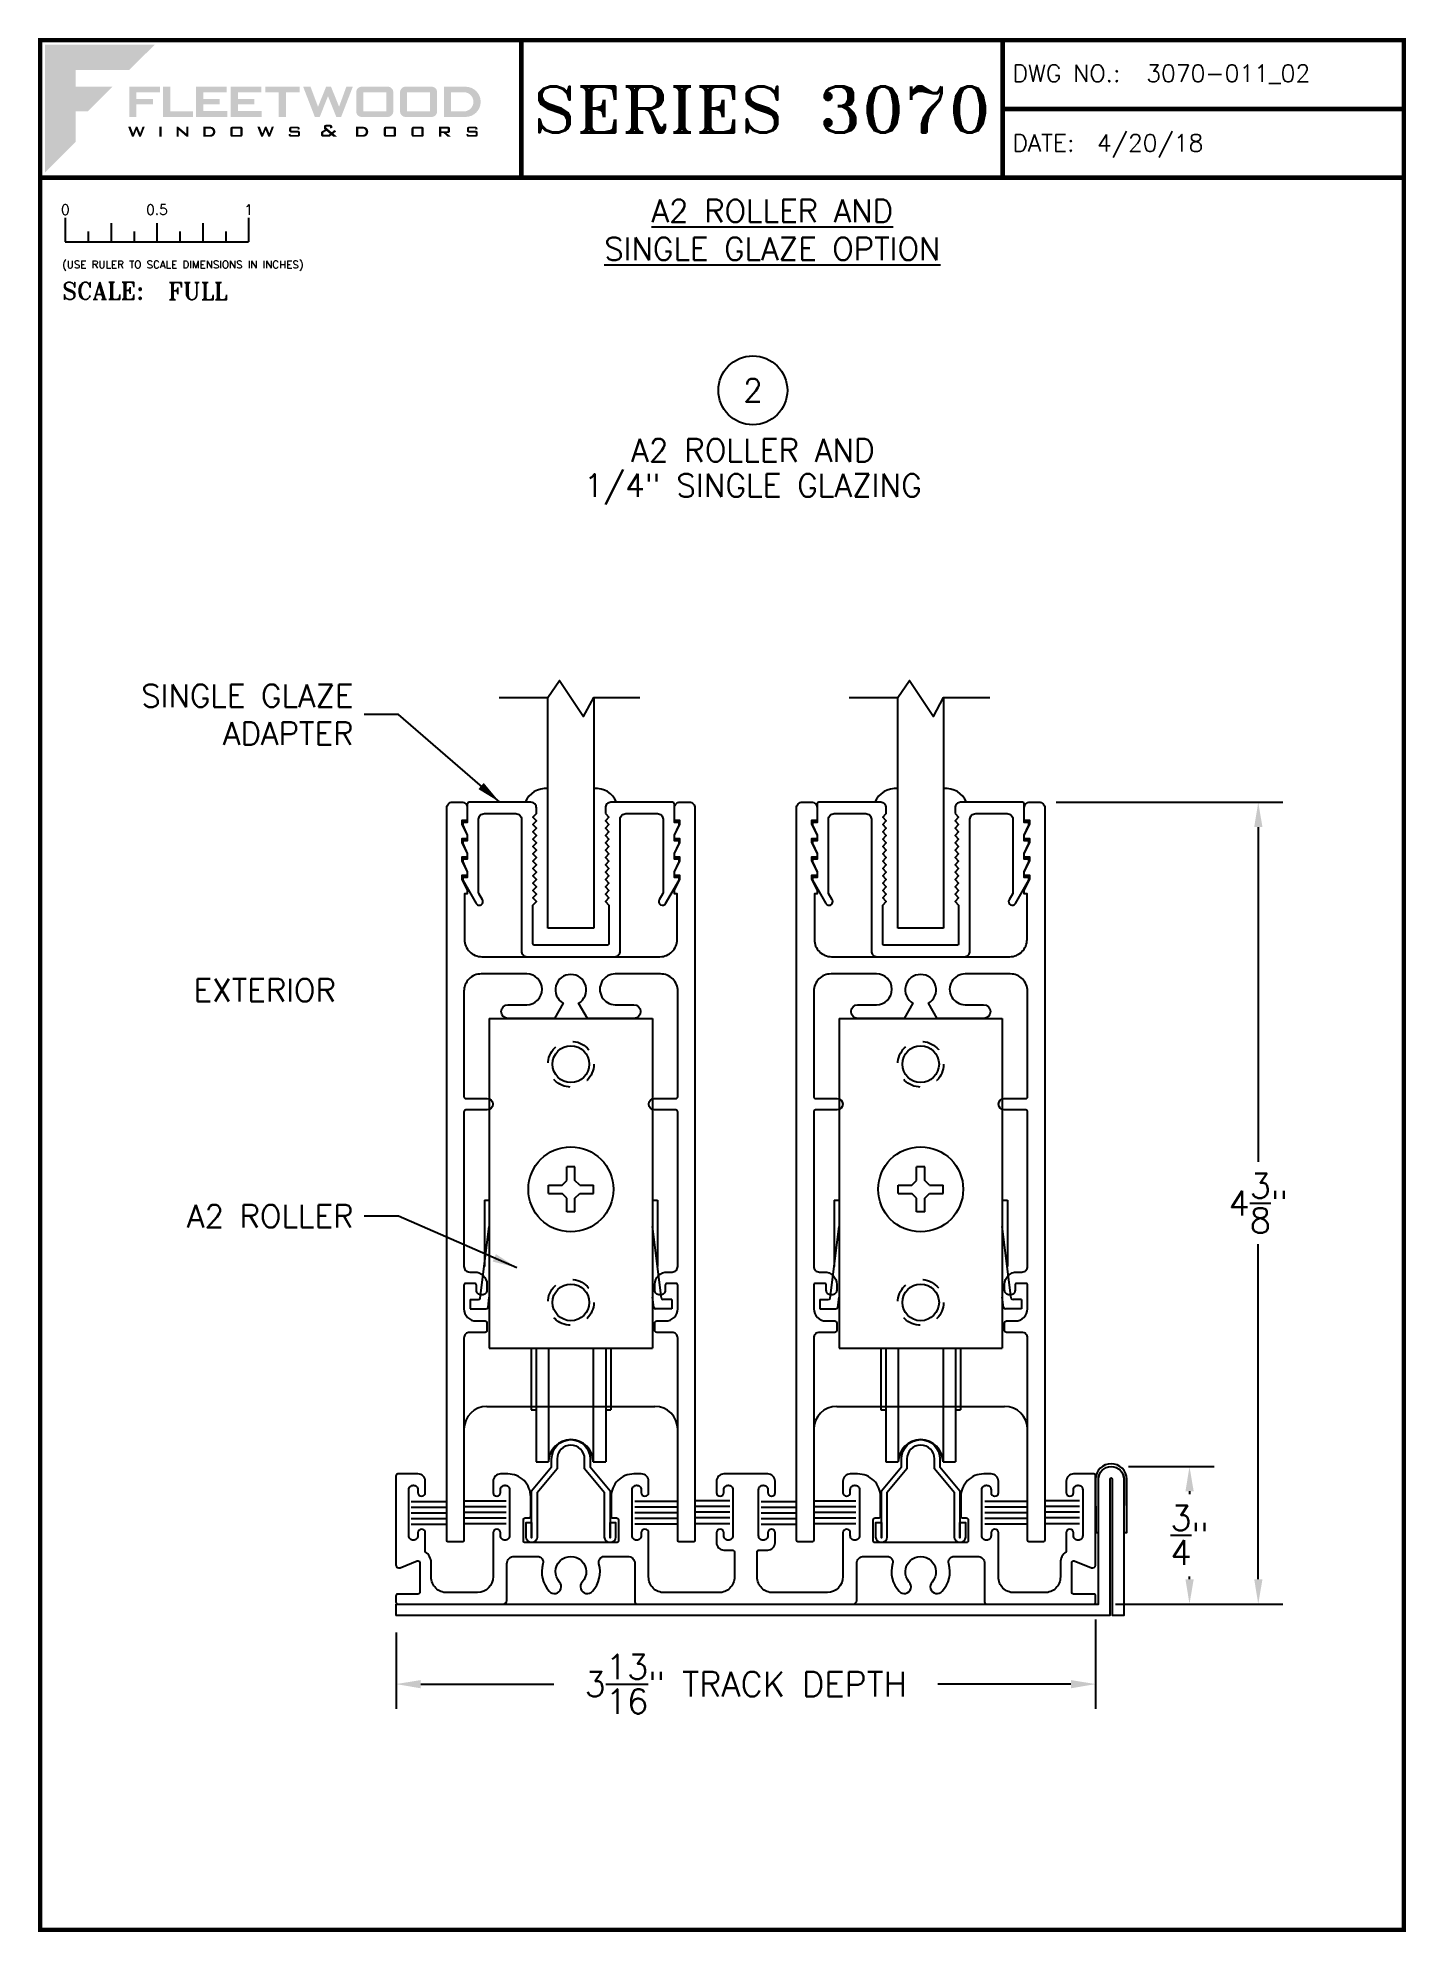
# Paper-space layout 'DETAIL 2' of a CAD drawing. Extents: x 0.3 to 7.8, y 0.1 to 10.4.
# The model-space entities are those that its viewports show. They can reach past a viewport. Long polylines and large blocks are cut down to what shows.
import ezdxf
from ezdxf.enums import TextEntityAlignment as Align

# ---------------------------------------------------------------- set-up
doc = ezdxf.new("R2010")
doc.units = 0
doc.header["$LTSCALE"] = 0.25
doc.header["$MEASUREMENT"] = 0
doc.linetypes.add('HIDDEN', pattern=[0.375, 0.25, -0.125])
doc.layers.get('0').update_dxf_attribs({"linetype": 'CONTINUOUS'})
doc.layers.get('DEFPOINTS').update_dxf_attribs({"color": 1, "linetype": 'CONTINUOUS'})
for name, color, linetype in [('00', 7, 'CONTINUOUS'), ('DIM', 7, 'CONTINUOUS'), ('FRAME', 1, 'CONTINUOUS'), ('GLASS', 7, 'CONTINUOUS'), ('HEM COVER', 4, 'CONTINUOUS'), ('SEAL', 7, 'CONTINUOUS'), ('SILL-PAN', 7, 'CONTINUOUS'), ('TEXT', 7, 'CONTINUOUS'), ('VENT', 5, 'CONTINUOUS')]:
    doc.layers.add(name, color=color, linetype=linetype)
doc.layers.add('VP', color=40, linetype='CONTINUOUS', plot=False)
doc.layers.get('VP').off()
doc.styles.add('ROMANS', font='romans')
doc.styles.add('ROMANT', font='romant')
doc.styles.add('SIMPLEX-094', font='simplex.shx', dxfattribs={"height": 0.094})
doc.styles.get("Standard").update_dxf_attribs({"font": 'simplex.shx'})
doc.dimstyles.new('FULL SCALE', dxfattribs={"dimscale": 0.75, "dimtxt": 0.18, "dimasz": 0.18, "dimexe": 0.18, "dimexo": 0.125, "dimgap": 0.09, "dimtad": 0, "dimtih": 1, "dimtoh": 1, "dimdec": 4, "dimzin": 0, "dimdsep": 46, "dimlunit": 4, "dimtxsty": 'Standard', "dimcen": 0.09, "dimadec": 0, "dimazin": 0, "dimtfac": 1, "dimtdec": 4, "dimtofl": 0, "dimtmove": 0, "dimatfit": 3, "dimfxl": 0, "dimtolj": 1, "dimtzin": 0, "dimarcsym": 0})

# ---------------------------------------------------------------- blocks, each defined once
blk = doc.blocks.new('sectball')
blk.add_circle((0, 0), 0.125)
blk.add_attdef('NO', text='', height=0.062).set_placement((0, 0), align=Align.MIDDLE_CENTER)
for tag, p in [('LINE1', (0, -0.2588)), ('LINE2', (0, -0.3864)), ('LINE3', (0, -0.5214))]:
    blk.add_attdef(tag, text='', height=0.078).set_placement(p, align=Align.CENTER)
blk = doc.blocks.new('*D28')
at = {"layer": 'DEFPOINTS', "color": 0}
for p in [(5.762, 6.278), (6.957, 6.278), (6.085, 1.903)]:
    blk.add_point(p, dxfattribs=at)
at = {"layer": 'TEXT', "color": 0, "lineweight": -2}
for p, q in [((5.855, 6.278), (7.092, 6.278)), ((6.957, 6.143), (6.957, 4.316)), ((6.957, 2.038), (6.957, 3.866)), ((6.179, 1.903), (7.092, 1.903))]:
    blk.add_line(p, q, dxfattribs=at)
at = {"layer": 'TEXT', "color": 0}
for points in [[(6.935, 6.143), (6.98, 6.143), (6.957, 6.278)], [(6.935, 2.038), (6.98, 2.038), (6.957, 1.903)]]:
    blk.add_solid(points, dxfattribs=at)
at = {"layer": 'TEXT', "color": 0, "insert": (6.957, 4.091), "char_height": 0.135, "attachment_point": 5}
blk.add_mtext('\\A1;4{\\H1x;\\S3/8;}"', dxfattribs=at)
blk = doc.blocks.new('*D86')
at = {"color": 0, "lineweight": -2}
for p, q in [((6.07, 1.819), (6.07, 1.331)), ((2.254, 1.747), (2.254, 1.331)), ((2.389, 1.466), (3.114, 1.466)), ((5.935, 1.466), (5.21, 1.466))]:
    blk.add_line(p, q, dxfattribs=at)
at = {"color": 0}
for points in [[(2.389, 1.488), (2.389, 1.443), (2.254, 1.466)], [(5.935, 1.488), (5.935, 1.443), (6.07, 1.466)]]:
    blk.add_solid(points, dxfattribs=at)
at = {"layer": 'DEFPOINTS', "color": 0}
for p in [(6.07, 1.913), (2.254, 1.841), (6.07, 1.466)]:
    blk.add_point(p, dxfattribs=at)
at = {"color": 0, "insert": (4.162, 1.466), "char_height": 0.135, "attachment_point": 5}
blk.add_mtext('\\A1;3{\\H1x;\\S13/16;}" TRACK DEPTH', dxfattribs=at)
blk = doc.blocks.new('*D87')
at = {"color": 0, "lineweight": -2}
for p, q in [((6.249, 2.653), (6.717, 2.653)), ((6.582, 2.518), (6.582, 2.503)), ((6.582, 2.038), (6.582, 2.053)), ((6.179, 1.903), (6.717, 1.903))]:
    blk.add_line(p, q, dxfattribs=at)
at = {"color": 0}
for points in [[(6.56, 2.518), (6.605, 2.518), (6.582, 2.653)], [(6.56, 2.038), (6.605, 2.038), (6.582, 1.903)]]:
    blk.add_solid(points, dxfattribs=at)
at = {"layer": 'DEFPOINTS', "color": 0}
for p in [(6.155, 2.653), (6.582, 2.653), (6.085, 1.903)]:
    blk.add_point(p, dxfattribs=at)
at = {"color": 0, "insert": (6.582, 2.278), "char_height": 0.135, "attachment_point": 5}
blk.add_mtext('\\A1;{\\H1x;\\S3/4;}"', dxfattribs=at)
blk = doc.blocks.new('Fleetwood_Logo_6-10-15')
h = blk.add_hatch(color=154)
h.dxf.hatch_style = 1
h.paths.add_polyline_path([(0.2526, -0.0017), (0.0019, -0.0017), (0.0019, -0.2942), (0.0725, -0.2236), (0.0725, -0.1535), (0.1007, -0.1535), (0.1567, -0.0976), (0.0725, -0.0976), (0.0725, -0.0596), (0.1946, -0.0596)])
h = blk.add_hatch(color=251)
h.dxf.hatch_style = 1
h.paths.add_polyline_path([(0.2487, -0.1256), (0.2112, -0.1256), (0.2112, -0.1102), (0.2647, -0.1102), (0.2647, -0.0976), (0.1946, -0.0976), (0.1946, -0.1667), (0.2112, -0.1667), (0.2112, -0.1377), (0.2487, -0.1377)])
h = blk.add_hatch(color=251)
h.dxf.hatch_style = 1
h.paths.add_polyline_path([(0.2886, -0.0976), (0.272, -0.0976), (0.272, -0.1667), (0.3401, -0.1667), (0.3401, -0.1535), (0.2886, -0.1535)])
h = blk.add_hatch(color=251)
h.dxf.hatch_style = 1
h.paths.add_polyline_path([(0.4175, -0.0976), (0.3474, -0.0976), (0.3474, -0.1667), (0.4185, -0.1667), (0.4185, -0.1534), (0.364, -0.1534), (0.364, -0.1377), (0.4015, -0.1377), (0.4015, -0.1256), (0.364, -0.1256), (0.364, -0.1102), (0.4175, -0.1102)])
h = blk.add_hatch(color=251)
h.dxf.hatch_style = 1
h.paths.add_polyline_path([(0.4965, -0.0976), (0.4264, -0.0976), (0.4264, -0.1667), (0.4975, -0.1667), (0.4975, -0.1534), (0.443, -0.1534), (0.443, -0.1377), (0.4804, -0.1377), (0.4804, -0.1256), (0.443, -0.1256), (0.443, -0.1102), (0.4965, -0.1102)])
h = blk.add_hatch(color=251)
h.dxf.hatch_style = 1
h.paths.add_polyline_path([(0.5842, -0.0976), (0.5054, -0.0976), (0.5054, -0.1102), (0.5365, -0.1102), (0.5365, -0.1667), (0.5531, -0.1667), (0.5531, -0.1102), (0.5842, -0.1102)])
h = blk.add_hatch(color=251)
h.dxf.hatch_style = 1
h.paths.add_polyline_path([(0.6089, -0.0976), (0.5921, -0.0976), (0.6188, -0.1667), (0.63, -0.1667), (0.6489, -0.1192), (0.6679, -0.1667), (0.6789, -0.1667), (0.7056, -0.0976), (0.6908, -0.0976), (0.6742, -0.1433), (0.6558, -0.0976), (0.6446, -0.0976), (0.6261, -0.1433)])
h = blk.add_hatch(color=251)
h.dxf.hatch_style = 1
h.paths.add_polyline_path([(0.7853, -0.0976), (0.726, -0.0976, 0.414214), (0.7133, -0.1102), (0.7133, -0.154, 0.414214), (0.726, -0.1667), (0.7853, -0.1667, 0.414214), (0.798, -0.154), (0.798, -0.1102, 0.414214)])
h.paths.add_polyline_path([(0.7819, -0.1102), (0.7819, -0.154), (0.7294, -0.154), (0.7294, -0.1102)], flags=16)
h = blk.add_hatch(color=251)
h.dxf.hatch_style = 1
h.paths.add_polyline_path([(0.8856, -0.0976), (0.8262, -0.0976, 0.414214), (0.8136, -0.1102), (0.8136, -0.154, 0.414214), (0.8262, -0.1667), (0.8856, -0.1667, 0.414214), (0.8982, -0.154), (0.8982, -0.1102, 0.414214)])
h.paths.add_polyline_path([(0.8822, -0.1102), (0.8822, -0.154), (0.8296, -0.154), (0.8296, -0.1102)], flags=16)
h = blk.add_hatch(color=251)
h.dxf.hatch_style = 1
h.paths.add_polyline_path([(0.9632, -0.0976), (0.914, -0.0976), (0.914, -0.1667), (0.9632, -0.1667, 1)])
h.paths.add_polyline_path([(0.9301, -0.1102), (0.9593, -0.1102, -1), (0.9593, -0.154), (0.9301, -0.154)], flags=16)
h = blk.add_hatch(color=7)
h.dxf.hatch_style = 1
h.paths.add_polyline_path([(0.2301, -0.1891), (0.2251, -0.1891), (0.2196, -0.2043), (0.2134, -0.1891), (0.2097, -0.1891), (0.2035, -0.2043), (0.1978, -0.1891), (0.1922, -0.1891), (0.2011, -0.2121), (0.2048, -0.2121), (0.2112, -0.1963), (0.2175, -0.2121), (0.2212, -0.2121)])
h = blk.add_hatch(color=7)
h.dxf.hatch_style = 1
h.paths.add_polyline_path([(0.2691, -0.1891), (0.2637, -0.1891), (0.2637, -0.2118), (0.2637, -0.2121), (0.2691, -0.2121)])
h = blk.add_hatch(color=7)
h.dxf.hatch_style = 1
h.paths.add_polyline_path([(0.3077, -0.1964), (0.3259, -0.2121), (0.3298, -0.2121), (0.3298, -0.1891), (0.325, -0.1891), (0.325, -0.2047), (0.3067, -0.1891), (0.3029, -0.1891), (0.3029, -0.2121), (0.3077, -0.2121)])
h = blk.add_hatch(color=7)
h.dxf.hatch_style = 1
h.paths.add_polyline_path([(0.3801, -0.1891), (0.3637, -0.1891), (0.3637, -0.2121), (0.3801, -0.2121, 1)])
h.paths.add_polyline_path([(0.3691, -0.2079), (0.3691, -0.1933), (0.3788, -0.1933, -1), (0.3788, -0.2079)], flags=16)
h = blk.add_hatch(color=7)
h.dxf.hatch_style = 1
h.paths.add_polyline_path([(0.4537, -0.2079), (0.4537, -0.1933, 0.414214), (0.4495, -0.1891), (0.4297, -0.1891, 0.414214), (0.4255, -0.1933), (0.4255, -0.2079, 0.414214), (0.4297, -0.2121), (0.4495, -0.2121, 0.414214)])
h.paths.add_polyline_path([(0.4308, -0.2079), (0.4308, -0.1933), (0.4484, -0.1933), (0.4484, -0.2079)], flags=16)
h = blk.add_hatch(color=7)
h.dxf.hatch_style = 1
h.paths.add_polyline_path([(0.5253, -0.1891), (0.5203, -0.1891), (0.5148, -0.2043), (0.5087, -0.1891), (0.5049, -0.1891), (0.4988, -0.2043), (0.493, -0.1891), (0.4874, -0.1891), (0.4963, -0.2121), (0.5001, -0.2121), (0.5064, -0.1963), (0.5127, -0.2121), (0.5164, -0.2121)])
h = blk.add_hatch(color=7)
h.dxf.hatch_style = 1
h.paths.add_polyline_path([(0.5801, -0.1891), (0.5643, -0.1891, 0.414214), (0.56, -0.1933), (0.56, -0.1981, 0.414214), (0.5643, -0.2024), (0.58, -0.2024), (0.58, -0.2078), (0.5637, -0.2078), (0.5637, -0.2052), (0.5591, -0.2062), (0.5591, -0.2078, 0.414214), (0.5634, -0.2121), (0.5805, -0.2121, 0.414214), (0.5848, -0.2078), (0.5848, -0.2024, 0.414214), (0.5805, -0.1982), (0.5648, -0.1982), (0.5648, -0.193), (0.5798, -0.193), (0.5798, -0.1958), (0.5843, -0.1948), (0.5843, -0.1933, 0.414214)])
h = blk.add_hatch(color=7)
h.dxf.hatch_style = 1
h.paths.add_polyline_path([(0.645, -0.1913, -0.222262), (0.6447, -0.1906), (0.6447, -0.1892), (0.6535, -0.1892), (0.6535, -0.193), (0.6587, -0.1918), (0.6587, -0.189, 0.414214), (0.6544, -0.1847), (0.6437, -0.1847, 0.414214), (0.6394, -0.189), (0.6394, -0.1922, 0.222262), (0.6407, -0.1948), (0.6415, -0.1955), (0.6345, -0.1998, 0.260684), (0.6329, -0.2027), (0.6329, -0.2078, 0.414214), (0.6372, -0.2121), (0.6514, -0.2121, 0.17577), (0.6536, -0.2113), (0.657, -0.2085), (0.6614, -0.2121), (0.6699, -0.2121), (0.6613, -0.2049), (0.6676, -0.1997), (0.6637, -0.1964), (0.6574, -0.2017)])
h.paths.add_polyline_path([(0.6532, -0.2052), (0.6509, -0.2072, -0.17577), (0.6502, -0.2074), (0.6382, -0.2074), (0.6382, -0.2033, -0.260684), (0.6387, -0.2025), (0.6451, -0.1985)], flags=16)
h = blk.add_hatch(color=7)
h.dxf.hatch_style = 1
h.paths.add_polyline_path([(0.7294, -0.1891), (0.713, -0.1891), (0.713, -0.2121), (0.7294, -0.2121, 1)])
h.paths.add_polyline_path([(0.7184, -0.2079), (0.7184, -0.1933), (0.7281, -0.1933, -1), (0.7281, -0.2079)], flags=16)
h = blk.add_hatch(color=7)
h.dxf.hatch_style = 1
h.paths.add_polyline_path([(0.8045, -0.2079), (0.8045, -0.1933, 0.414214), (0.8003, -0.1891), (0.7805, -0.1891, 0.414214), (0.7763, -0.1933), (0.7763, -0.2079, 0.414214), (0.7805, -0.2121), (0.8003, -0.2121, 0.414214)])
h.paths.add_polyline_path([(0.7816, -0.2079), (0.7816, -0.1933), (0.7992, -0.1933), (0.7992, -0.2079)], flags=16)
h = blk.add_hatch(color=7)
h.dxf.hatch_style = 1
h.paths.add_polyline_path([(0.8678, -0.2079), (0.8678, -0.1933, 0.414214), (0.8636, -0.1891), (0.8438, -0.1891, 0.414214), (0.8396, -0.1933), (0.8396, -0.2079, 0.414214), (0.8438, -0.2121), (0.8636, -0.2121, 0.414214)])
h.paths.add_polyline_path([(0.8449, -0.2079), (0.8449, -0.1933), (0.8624, -0.1933), (0.8624, -0.2079)], flags=16)
h = blk.add_hatch(color=7)
h.dxf.hatch_style = 1
h.paths.add_polyline_path([(0.9277, -0.1993), (0.9277, -0.1933, 0.414214), (0.9235, -0.1891), (0.9028, -0.1891), (0.9028, -0.2121), (0.9082, -0.2121), (0.9082, -0.2035), (0.9131, -0.2035), (0.9224, -0.2121), (0.9303, -0.2121), (0.9197, -0.2035), (0.9235, -0.2035, 0.414214)])
h.paths.add_polyline_path([(0.9082, -0.1993), (0.9082, -0.1933), (0.9214, -0.1933, -0.414214), (0.9224, -0.1943), (0.9224, -0.1983, -0.414214), (0.9214, -0.1993)], flags=16)
h = blk.add_hatch(color=7)
h.dxf.hatch_style = 1
h.paths.add_polyline_path([(0.9867, -0.1982), (0.971, -0.1982), (0.971, -0.193), (0.9859, -0.193), (0.9859, -0.1958), (0.9905, -0.1948), (0.9905, -0.1933, 0.414214), (0.9863, -0.1891), (0.9705, -0.1891, 0.414214), (0.9662, -0.1933), (0.9662, -0.1981, 0.414214), (0.9705, -0.2024), (0.9862, -0.2024), (0.9862, -0.2078), (0.9699, -0.2078), (0.9699, -0.2052), (0.9653, -0.2062), (0.9653, -0.2078, 0.414214), (0.9696, -0.2121), (0.9867, -0.2121, 0.414214), (0.991, -0.2078), (0.991, -0.2024, 0.414214)])
blk = doc.blocks.new('A-SIZE_P')
at = {"const_width": 0.025}
blk.add_lwpolyline([(0.313, 0.125), (7.751, 0.125), (7.751, 10.437), (0.313, 10.437)], close=True, dxfattribs=at)
for points in [[(2.938, 10.437), (2.938, 9.687)], [(5.563, 10.437), (5.563, 9.687)], [(5.563, 10.062), (7.751, 10.062)], [(0.313, 9.687), (7.751, 9.687)]]:
    blk.add_lwpolyline(points, dxfattribs=at)
at = {"xscale": 2.387023416083395, "yscale": 2.387023416083395, "zscale": 2.387023416083395}
blk.add_blockref('Fleetwood_Logo_6-10-15', (0.334, 10.416), dxfattribs=at)
for s, style, p in [('DWG NO.:', 'SIMPLEX-094', (5.617, 10.209)), ('DATE:', 'SIMPLEX-094', (5.616, 9.829)), ('SCALE:', 'ROMANT', (0.433, 9.022))]:
    blk.add_text(s, height=0.094, dxfattribs=dict(style=style)).set_placement(p)
for tag, p, style in [('DWG_NO', (6.346, 10.209), 'SIMPLEX-094'), ('DATE', (6.077, 9.829), 'SIMPLEX-094'), ('SCALE', (1.011, 9.02), 'ROMANT')]:
    blk.add_attdef(tag, p, '', height=0.094, dxfattribs=dict(style=style))
for tag, height, style, width, p, p2 in [('DWG_NO_F', 0.094, 'SIMPLEX-094', 1.745692, (6.347, 10.209), (7.683, 10.209)), ('PRODUCT', 0.25, 'ROMANT', 1.390728, (3.001, 9.934), (5.5, 9.934))]:
    blk.add_attdef(tag, text='', height=height, dxfattribs=dict(style=style, width=width)).set_placement(p, p2, align=Align.FIT)
blk = doc.blocks.new('Full')
for p, q in [((0.137, -0.219), (0.137, -0.35)), ((0.262, -0.294), (0.262, -0.35)), ((0.387, -0.249), (0.387, -0.35)), ((0.512, -0.294), (0.512, -0.35)), ((0.637, -0.249), (0.637, -0.35)), ((0.762, -0.294), (0.762, -0.35)), ((0.887, -0.249), (0.887, -0.35)), ((1.012, -0.294), (1.012, -0.35)), ((1.137, -0.219), (1.137, -0.35)), ((0.137, -0.35), (1.137, -0.35))]:
    blk.add_line(p, q)
for s, p in [('0', (0.137, -0.219)), ('0.5', (0.637, -0.219)), ('1', (1.137, -0.219))]:
    blk.add_text(s, height=0.055).set_placement(p, align=Align.BOTTOM_CENTER)
at = {"style": 'ROMANS'}
blk.add_text('(USE RULER TO SCALE DIMENSIONS IN INCHES)', height=0.04115, dxfattribs=at).set_placement((0.12, -0.495))
blk = doc.blocks.new('3742 2-track Sill')
blk.add_lwpolyline([(3.539, 0.052), (3.441, 0.052), (3.371, 0.052, -0.414214), (3.286, 0.137), (3.286, 0.324), (3.286, 0.378, 0.414214), (3.266, 0.398), (3.265, 0.398, 0.414214), (3.246, 0.379), (3.246, 0.363, -0.414214), (3.221, 0.338), (3.22, 0.338, -0.414214), (3.196, 0.363), (3.196, 0.614, -0.414214), (3.22, 0.638), (3.221, 0.638, -0.414214), (3.246, 0.614), (3.246, 0.598, 0.414214), (3.265, 0.578), (3.266, 0.578, 0.414214), (3.286, 0.598), (3.286, 0.66, 0.414214), (3.246, 0.7), (3.213, 0.7), (3.206, 0.7, 0.414214), (3.081, 0.575), (3.081, 0.47, 0.414214), (3.091, 0.46), (3.111, 0.46, -0.414214), (3.121, 0.45), (3.121, 0.335, -0.414214), (3.111, 0.325), (2.613, 0.325, -0.414214), (2.603, 0.335), (2.603, 0.45, -0.414214), (2.613, 0.46), (2.633, 0.46, 0.414214), (2.643, 0.47), (2.643, 0.575, 0.414214), (2.518, 0.7), (2.501, 0.7), (2.478, 0.7, 0.414214), (2.438, 0.66), (2.438, 0.598, 0.414214), (2.458, 0.578), (2.459, 0.578, 0.414214), (2.478, 0.598), (2.478, 0.614, -0.414214), (2.502, 0.638), (2.503, 0.638, -0.414214), (2.528, 0.614), (2.528, 0.363, -0.414214), (2.503, 0.338), (2.502, 0.338, -0.414214), (2.478, 0.363), (2.478, 0.379, 0.414214), (2.459, 0.398), (2.458, 0.398, 0.414214), (2.438, 0.378), (2.438, 0.324), (2.438, 0.14, -0.406851), (2.353, 0.052), (2.298, 0.052), (2.231, 0.052), (2.055, 0.052, -0.414214), (1.97, 0.137), (1.97, 0.175), (1.97, 0.274, -0.414214), (1.98, 0.284), (2.028, 0.284, 0.414214), (2.068, 0.324), (2.068, 0.378, 0.414214), (2.048, 0.398), (2.047, 0.398, 0.414214), (2.028, 0.379), (2.028, 0.363, -0.414214), (2.003, 0.338), (2.002, 0.338, -0.414214), (1.978, 0.363), (1.978, 0.614, -0.414214), (2.002, 0.638), (2.003, 0.638, -0.414214), (2.028, 0.614), (2.028, 0.598, 0.414214), (2.047, 0.578), (2.048, 0.578, 0.414214), (2.068, 0.598), (2.068, 0.66, 0.414214), (2.028, 0.7), (1.947, 0.7), (1.869, 0.7), (1.788, 0.7, 0.414214), (1.748, 0.66), (1.748, 0.598, 0.414214), (1.768, 0.578), (1.769, 0.578, 0.414214), (1.788, 0.598), (1.788, 0.614, -0.414214), (1.812, 0.638), (1.813, 0.638, -0.414214), (1.838, 0.614), (1.838, 0.363, -0.414214), (1.813, 0.338), (1.812, 0.338, -0.414214), (1.788, 0.363), (1.788, 0.379, 0.414214), (1.769, 0.398), (1.768, 0.398, 0.414214), (1.748, 0.378), (1.748, 0.324, 0.414214), (1.788, 0.284), (1.836, 0.284, -0.414214), (1.846, 0.274), (1.846, 0.175), (1.846, 0.137, -0.414214), (1.761, 0.052), (1.566, 0.052), (1.494, 0.052), (1.463, 0.052, -0.414214), (1.378, 0.137), (1.378, 0.324), (1.378, 0.378, 0.414214), (1.358, 0.398), (1.357, 0.398, 0.414214), (1.338, 0.379), (1.338, 0.363, -0.414214), (1.313, 0.338), (1.312, 0.338, -0.414214), (1.288, 0.363), (1.288, 0.614, -0.414214), (1.312, 0.638), (1.313, 0.638, -0.414214), (1.338, 0.614), (1.338, 0.598, 0.414214), (1.357, 0.578), (1.358, 0.578, 0.414214), (1.378, 0.598), (1.378, 0.66, 0.414214), (1.338, 0.7), (1.305, 0.7), (1.298, 0.7, 0.414214), (1.173, 0.575), (1.173, 0.47, 0.414214), (1.183, 0.46), (1.203, 0.46, -0.414214), (1.213, 0.45), (1.213, 0.335, -0.414214), (1.203, 0.325), (0.705, 0.325, -0.414214), (0.695, 0.335), (0.695, 0.45, -0.414214), (0.705, 0.46), (0.725, 0.46, 0.414214), (0.735, 0.47), (0.735, 0.575, 0.414214), (0.61, 0.7), (0.593, 0.7), (0.57, 0.7, 0.414214), (0.53, 0.66), (0.53, 0.598, 0.414214), (0.55, 0.578), (0.551, 0.578, 0.414214), (0.57, 0.598), (0.57, 0.614, -0.414214), (0.594, 0.638), (0.595, 0.638, -0.414214), (0.62, 0.614), (0.62, 0.363, -0.414214), (0.595, 0.338), (0.594, 0.338, -0.414214), (0.57, 0.363), (0.57, 0.379, 0.414214), (0.551, 0.398), (0.55, 0.398, 0.414214), (0.53, 0.378), (0.53, 0.324), (0.53, 0.14, -0.406851), (0.445, 0.052), (0.369, 0.052), (0.277, 0.052, -0.414214), (0.192, 0.137), (0.192, 0.215, 0.250492), (0.16, 0.275), (0.16, 0.378, 0.414214), (0.14, 0.398), (0.139, 0.398, 0.414214), (0.12, 0.379), (0.12, 0.363, -0.414214), (0.095, 0.338), (0.094, 0.338, -0.414214), (0.07, 0.363), (0.07, 0.614, -0.414214), (0.094, 0.638), (0.095, 0.638, -0.414214), (0.12, 0.614), (0.12, 0.598, 0.414214), (0.139, 0.578), (0.14, 0.578, 0.414214), (0.16, 0.598), (0.16, 0.66, 0.414214), (0.12, 0.7), (0.01, 0.7, 0.414214), (0, 0.69), (0, 0.292), (0, 0.202, 0.528549), (0.022, 0.188), (0.116, 0.225, -0.528549), (0.13, 0.215), (0.13, 0.054, -0.414214), (0.12, 0.044), (0.01, 0.044, 0.414214), (0, 0.034), (0, 0, 0.414214), (0.01, -0.01), (0.365, -0.01), (0.436, -0.01), (0.585, -0.01, 0.414214), (0.605, 0.01), (0.605, 0.21, -0.414214), (0.645, 0.25), (0.695, 0.25), (0.772, 0.25, -0.499657), (0.801, 0.21, 0.259642), (0.836, 0.06, 1), (0.892, 0.11, -2.247229), (1.016, 0.11, 1), (1.072, 0.06, 0.259642), (1.107, 0.21, -0.499657), (1.136, 0.25), (1.204, 0.25), (1.263, 0.25, -0.414214), (1.303, 0.21), (1.303, 0, 0.414214), (1.313, -0.01), (1.467, -0.01), (1.503, -0.01), (2.298, -0.01), (2.344, -0.01), (2.493, -0.01, 0.414214), (2.513, 0.01), (2.513, 0.21, -0.414214), (2.553, 0.25), (2.603, 0.25), (2.68, 0.25, -0.499657), (2.709, 0.21, 0.259642), (2.744, 0.06, 1), (2.8, 0.11, -2.247229), (2.924, 0.11, 1), (2.98, 0.06, 0.259642), (3.015, 0.21, -0.499657), (3.044, 0.25), (3.112, 0.25), (3.171, 0.25, -0.414214), (3.211, 0.21), (3.211, 0, 0.414214), (3.221, -0.01), (3.375, -0.01), (3.471, -0.01), (3.806, -0.01, 0.414214), (3.816, 0), (3.816, 0.034, 0.414214), (3.806, 0.044), (3.696, 0.044, -0.414214), (3.686, 0.054), (3.686, 0.215, -0.528549), (3.7, 0.225), (3.794, 0.188, 0.528549), (3.816, 0.202), (3.816, 0.292), (3.816, 0.69, 0.414214), (3.806, 0.7), (3.696, 0.7, 0.414214), (3.656, 0.66), (3.656, 0.598, 0.414214), (3.675, 0.578), (3.676, 0.578, 0.414214), (3.696, 0.598), (3.696, 0.614, -0.414214), (3.72, 0.638), (3.721, 0.638, -0.414214), (3.746, 0.614), (3.746, 0.363, -0.414214), (3.721, 0.338), (3.72, 0.338, -0.414214), (3.696, 0.363), (3.696, 0.379, 0.414214), (3.676, 0.398), (3.676, 0.398, 0.414214), (3.656, 0.378), (3.656, 0.275, 0.250492), (3.624, 0.215), (3.624, 0.137, -0.414214)], format="xyb", close=True)
blk = doc.blocks.new('FW1020 STD SILL')
blk.add_lwpolyline([(0.075, 0.457, 1), (-0.075, 0.457), (-0.075, 0.402), (-0.184, 0.272), (-0.184, 0.03, -1), (-0.244, 0.03), (-0.244, 0.109), (-0.214, 0.109), (-0.214, 0.027), (-0.214, 0.283), (-0.105, 0.413), (-0.105, 0.457, -1), (0.105, 0.457), (0.105, 0.413), (0.214, 0.283), (0.214, 0.027), (0.214, 0.109), (0.244, 0.109), (0.244, 0.03, -1), (0.184, 0.03), (0.184, 0.272), (0.075, 0.402)], format="xyb", close=True)
blk = doc.blocks.new('3709 B-RAIL')
blk.add_line((-0.458, -2.273), (0.458, -2.273))
blk.add_lwpolyline([(0.489, 0.087), (0.242, 0.087, 1.000001), (0.242, -0.081), (0.343, -0.081, -1), (0.343, -0.156), (0.09, -0.156), (0.042, -0.073, 0.767327), (0, 0.084, 0.767327), (-0.042, -0.073), (-0.09, -0.156), (-0.342, -0.156, -1), (-0.342, -0.081), (-0.241, -0.081, 0.999999), (-0.241, 0.087), (-0.489, 0.087, 0.414214), (-0.583, -0.007), (-0.583, -0.583, 0.414214), (-0.573, -0.593), (-0.456, -0.593, -1), (-0.456, -0.655), (-0.573, -0.655, 0.414214), (-0.583, -0.665), (-0.583, -1.441), (-0.583, -1.485), (-0.583, -1.509, 0.414214), (-0.552, -1.54), (-0.525, -1.54, -0.414214), (-0.458, -1.607), (-0.458, -1.639, -0.414214), (-0.484, -1.665), (-0.489, -1.665, -0.414214), (-0.515, -1.639), (-0.515, -1.612, 0.414214), (-0.525, -1.602), (-0.573, -1.602, 0.414214), (-0.583, -1.612), (-0.583, -1.74, 0.414214), (-0.516, -1.807), (-0.477, -1.807), (-0.468, -1.807, -0.414214), (-0.458, -1.817), (-0.458, -1.859, -0.414214), (-0.468, -1.869), (-0.552, -1.869, 0.414214), (-0.583, -1.9), (-0.583, -1.917), (-0.583, -1.967), (-0.583, -3.003, -0.414214), (-0.593, -3.013), (-0.667, -3.013, -0.414214), (-0.677, -3.003), (-0.677, 0.993, -0.414214), (-0.646, 1.024), (-0.595, 1.024, -0.414214), (-0.565, 0.994), (-0.565, 0.924), (-0.595, 0.924), (-0.595, 0.904), (-0.565, 0.844), (-0.565, 0.824), (-0.595, 0.824), (-0.595, 0.804), (-0.565, 0.744), (-0.565, 0.724), (-0.595, 0.724), (-0.595, 0.704), (-0.565, 0.644), (-0.565, 0.624), (-0.595, 0.624), (-0.595, 0.604), (-0.565, 0.544), (-0.565, 0.524), (-0.58, 0.524), (-0.58, 0.275, 0.414214), (-0.486, 0.181), (0, 0.181), (0.486, 0.181, 0.414214), (0.58, 0.275), (0.58, 0.524), (0.565, 0.524), (0.565, 0.544), (0.595, 0.604), (0.595, 0.624), (0.565, 0.624), (0.565, 0.644), (0.595, 0.704), (0.595, 0.724), (0.565, 0.724), (0.565, 0.744), (0.595, 0.804), (0.595, 0.824), (0.565, 0.824), (0.565, 0.844), (0.595, 0.904), (0.595, 0.924), (0.565, 0.924), (0.565, 0.994, -0.414214), (0.595, 1.024), (0.646, 1.024, -0.414214), (0.677, 0.993), (0.677, -3.003, -0.414214), (0.667, -3.013), (0.593, -3.013, -0.414214), (0.583, -3.003), (0.583, -1.9, 0.414214), (0.552, -1.869), (0.468, -1.869, -0.414214), (0.458, -1.859), (0.458, -1.817, -0.414214), (0.468, -1.807), (0.477, -1.807), (0.516, -1.807, 0.414214), (0.583, -1.74), (0.583, -1.612, 0.414214), (0.573, -1.602), (0.525, -1.602, 0.414214), (0.515, -1.612), (0.515, -1.639, -0.414214), (0.489, -1.665), (0.484, -1.665, -0.414214), (0.458, -1.639), (0.458, -1.607, -0.414214), (0.525, -1.54), (0.552, -1.54, 0.414214), (0.583, -1.509), (0.583, -0.665, 0.414214), (0.573, -0.655), (0.456, -0.655, -1), (0.456, -0.593), (0.573, -0.593, 0.414214), (0.583, -0.583), (0.583, -0.007, 0.414214)], format="xyb", close=True)
for centre, start, end in [((-0.458, -2.398), 90, 180), ((0.458, -2.398), 0, 90)]:
    blk.add_arc(centre, 0.125, start, end)
blk = doc.blocks.new('STD ROLLER(1070SERIES)_FW-1040')
for p, q in [((-0.445, 2.299), (-0.445, 0.499)), ((-0.445, 2.299), (0.445, 2.299)), ((0.445, 2.299), (0.445, 0.499)), ((-0.022, 1.414), (-0.022, 1.489)), ((0.022, 1.489), (-0.022, 1.489)), ((0.022, 1.414), (0.022, 1.489)), ((-0.123, 1.389), (-0.048, 1.389)), ((-0.123, 1.344), (-0.123, 1.389)), ((-0.048, 1.389), (-0.022, 1.414)), ((0.048, 1.389), (0.022, 1.414)), ((0.048, 1.389), (0.123, 1.389)), ((0.123, 1.344), (0.123, 1.389)), ((-0.472, 1.306), (-0.472, 0.944)), ((-0.123, 1.344), (-0.048, 1.344)), ((-0.022, 1.318), (-0.048, 1.344)), ((-0.022, 1.244), (-0.022, 1.318)), ((0.022, 1.244), (-0.022, 1.244)), ((0.022, 1.318), (0.048, 1.344)), ((0.022, 1.244), (0.022, 1.318)), ((0.048, 1.344), (0.123, 1.344)), ((0.473, 1.306), (0.473, 0.944)), ((-0.494, 0.772), (-0.445, 1.164)), ((0.494, 0.772), (0.445, 1.164)), ((-0.55, 0.764), (-0.55, 0.714)), ((-0.55, 0.764), (-0.504, 0.764)), ((-0.452, 0.722), (-0.445, 0.777)), ((0.452, 0.722), (0.445, 0.777)), ((0.55, 0.764), (0.504, 0.764)), ((0.55, 0.764), (0.55, 0.714)), ((-0.55, 0.714), (-0.462, 0.714)), ((0.55, 0.714), (0.462, 0.714)), ((-0.445, 0.499), (0.445, 0.499)), ((-0.217, 0.499), (-0.217, 0.162)), ((-0.19, 0.499), (-0.19, -0.122)), ((-0.122, 0.499), (-0.122, -0.122)), ((0.122, 0.499), (0.122, -0.122)), ((0.19, 0.499), (0.19, -0.122)), ((0.217, 0.499), (0.217, 0.162)), ((-0.217, 0.162), (-0.19, 0.162)), ((0.19, 0.162), (0.217, 0.162)), ((-0.19, -0.122), (-0.122, -0.122)), ((0.122, -0.122), (0.19, -0.122))]:
    blk.add_line(p, q)
at = {"color": 7}
for p, q in [((-0.472, 1.306), (-0.445, 1.306)), ((0.445, 1.306), (0.473, 1.306))]:
    blk.add_line(p, q, dxfattribs=at)
at = {"linetype": 'HIDDEN'}
for centre in [(0, 2.049), (0, 0.749)]:
    blk.add_circle(centre, 0.125, dxfattribs=at)
for centre, radius in [((0, 2.049), 0.1), ((0, 1.366), 0.232), ((0, 0.749), 0.1)]:
    blk.add_circle(centre, radius)
for centre, radius, start, end in [((-0.504, 0.774), 0.01, 270, 352.875), ((0.504, 0.774), 0.01, 187.125, 270), ((-0.462, 0.724), 0.01, 270, 352.875), ((0.462, 0.724), 0.01, 187.125, 270), ((0, -0.122), 0.122, 0, 180)]:
    blk.add_arc(centre, radius, start, end)
blk = doc.blocks.new('3013 SGD')
blk.add_lwpolyline([(-0.188, 0.781), (-0.207, 0.761), (-0.188, 0.741), (-0.207, 0.721), (-0.188, 0.701), (-0.207, 0.681), (-0.188, 0.661), (-0.207, 0.641), (-0.188, 0.621), (-0.207, 0.601), (-0.188, 0.581), (-0.207, 0.561), (-0.188, 0.541), (-0.207, 0.521), (-0.188, 0.501), (-0.207, 0.481), (-0.188, 0.461), (-0.207, 0.441), (-0.188, 0.421), (-0.207, 0.401), (-0.188, 0.381), (-0.207, 0.361), (-0.188, 0.341), (-0.207, 0.321), (-0.188, 0.301), (-0.207, 0.281), (-0.207, 0.072, 0.414214), (-0.197, 0.062), (0.197, 0.062, 0.414214), (0.207, 0.072), (0.207, 0.281), (0.188, 0.301), (0.207, 0.321), (0.188, 0.341), (0.207, 0.361), (0.188, 0.381), (0.207, 0.401), (0.188, 0.421), (0.207, 0.441), (0.188, 0.461), (0.207, 0.481), (0.188, 0.501), (0.207, 0.521), (0.188, 0.541), (0.207, 0.561), (0.188, 0.581), (0.207, 0.601), (0.188, 0.621), (0.207, 0.641), (0.188, 0.661), (0.207, 0.681), (0.188, 0.701), (0.207, 0.721), (0.188, 0.741), (0.207, 0.761), (0.188, 0.781), (0.188, 0.812, -0.414214), (0.218, 0.843), (0.555, 0.843, -0.414214), (0.565, 0.833), (0.565, 0.733), (0.59, 0.733), (0.59, 0.718), (0.565, 0.663), (0.565, 0.633), (0.59, 0.633), (0.59, 0.618), (0.565, 0.563), (0.565, 0.533), (0.59, 0.533), (0.59, 0.518), (0.565, 0.463), (0.565, 0.433), (0.59, 0.433), (0.59, 0.418), (0.517, 0.291, -1), (0.482, 0.311), (0.502, 0.345, 0.131652), (0.503, 0.35), (0.503, 0.75, 0.414214), (0.472, 0.781), (0.3, 0.781, 0.414214), (0.269, 0.75), (0.269, 0.031, -0.414214), (0.239, 0), (-0.239, 0, -0.414214), (-0.269, 0.031), (-0.269, 0.75, 0.414214), (-0.3, 0.781), (-0.472, 0.781, 0.414214), (-0.503, 0.75), (-0.503, 0.35, 0.131652), (-0.502, 0.345), (-0.482, 0.311, -1), (-0.517, 0.291), (-0.59, 0.418), (-0.59, 0.433), (-0.565, 0.433), (-0.565, 0.463), (-0.59, 0.518), (-0.59, 0.533), (-0.565, 0.533), (-0.565, 0.563), (-0.59, 0.618), (-0.59, 0.633), (-0.565, 0.633), (-0.565, 0.663), (-0.59, 0.718), (-0.59, 0.733), (-0.565, 0.733), (-0.565, 0.833, -0.414214), (-0.555, 0.843), (-0.218, 0.843, -0.414214), (-0.188, 0.812)], format="xyb", close=True)
blk = doc.blocks.new('*U154')
at = {"layer": 'GLASS'}
for p, q in [((0.471, -0.572), (0.471, 0.687)), ((0.471, 0.687), (0.721, 0.687)), ((0.721, 0.687), (0.721, -0.572))]:
    blk.add_line(p, q, dxfattribs=at)
for centre, start, end in [((0.458, 0.045), 201.7735, 275.9958), ((0.734, 0.045), 264.0042, 338.2265)]:
    blk.add_arc(centre, 0.12, start, end, dxfattribs=at)
at = {"layer": 'VENT', "xscale": -1, "rotation": 180}
blk.add_blockref('3013 SGD', (0.596, 0.843), dxfattribs=at)

msp = doc.modelspace()

# ---------------------------------------------------------------- linework, layer by layer
at = {"color": 7}
for points in [[(9.37669, 15.78977), (9.64253, 15.78977), (9.7062, 15.88203), (9.83672, 15.6855), (9.89253, 15.78977), (10.14449, 15.78977)], [(11.28469, 15.78977), (11.55053, 15.78977), (11.6142, 15.88203), (11.74472, 15.6855), (11.80053, 15.78977), (12.05249, 15.78977)]]:
    msp.add_lwpolyline(points, dxfattribs=at)
at = {"layer": 'HEM COVER'}
msp.add_lwpolyline([(12.62967, 11.52255), (12.63017, 11.23255), (12.64517, 11.23255), (12.64467, 11.52255, -1), (12.78467, 11.52255), (12.78417, 11.23255), (12.79917, 11.23255), (12.79967, 11.52255, 1)], format="xyb", close=True, dxfattribs=at)
at = {"layer": 'SEAL'}
for p, q in [((8.89686, 11.40133), (9.0866, 11.40133)), ((9.41418, 11.40351), (9.18457, 11.40351)), ((9.41418, 11.37251), (9.18457, 11.37251)), ((10.11709, 11.40351), (10.3466, 11.40351)), ((10.11709, 11.37251), (10.3466, 11.37251)), ((10.63431, 11.40446), (10.44457, 11.40446)), ((10.63431, 11.37346), (10.44457, 11.37346)), ((10.80486, 11.40133), (10.9946, 11.40133)), ((11.32218, 11.40351), (11.09257, 11.40351)), ((11.32218, 11.37251), (11.09257, 11.37251)), ((12.02509, 11.40351), (12.2546, 11.40351)), ((12.02509, 11.37251), (12.2546, 11.37251)), ((12.54231, 11.40446), (12.35257, 11.40446)), ((12.54231, 11.37346), (12.35257, 11.37346)), ((8.89686, 11.37033), (9.0866, 11.37033)), ((8.89686, 11.33933), (9.0866, 11.33933)), ((8.89686, 11.30833), (9.0866, 11.30833)), ((8.89686, 11.27733), (9.0866, 11.27733)), ((9.41418, 11.34151), (9.18457, 11.34151)), ((9.41418, 11.31051), (9.18457, 11.31051)), ((9.41418, 11.27951), (9.18457, 11.27951)), ((10.11709, 11.34151), (10.3466, 11.34151)), ((10.11709, 11.31051), (10.3466, 11.31051)), ((10.11709, 11.27951), (10.3466, 11.27951)), ((10.63431, 11.34246), (10.44457, 11.34246)), ((10.63431, 11.31146), (10.44457, 11.31146)), ((10.63431, 11.28046), (10.44457, 11.28046)), ((10.80486, 11.37033), (10.9946, 11.37033)), ((10.80486, 11.33933), (10.9946, 11.33933)), ((10.80486, 11.30833), (10.9946, 11.30833)), ((10.80486, 11.27733), (10.9946, 11.27733)), ((11.32218, 11.34151), (11.09257, 11.34151)), ((11.32218, 11.31051), (11.09257, 11.31051)), ((11.32218, 11.27951), (11.09257, 11.27951)), ((12.02509, 11.34151), (12.2546, 11.34151)), ((12.02509, 11.31051), (12.2546, 11.31051)), ((12.02509, 11.27951), (12.2546, 11.27951)), ((12.54231, 11.34246), (12.35257, 11.34246)), ((12.54231, 11.31146), (12.35257, 11.31146)), ((12.54231, 11.28046), (12.35257, 11.28046))]:
    msp.add_line(p, q, dxfattribs=at)
at = {"layer": 'SILL-PAN'}
msp.add_lwpolyline([(8.81357, 10.84205), (12.64517, 10.84205), (12.64517, 11.52255, -1), (12.78417, 11.52255), (12.78417, 10.78005), (12.72217, 10.78005), (12.72217, 11.52255, 1), (12.70717, 11.52255), (12.70717, 10.78005), (8.81357, 10.78005)], format="xyb", dxfattribs=at)
at = {"layer": 'TEXT'}
msp.add_line((8.81357, 10.84205), (8.81357, 10.78005), dxfattribs=at)

# ---------------------------------------------------------------- block references
for p in [(9.76757, 11.17705), (11.67557, 11.17705)]:
    msp.add_blockref('FW1020 STD SILL', p)
at = {"layer": '00'}
for p in [(9.76757, 11.73905), (11.67557, 11.73905)]:
    msp.add_blockref('STD ROLLER(1070SERIES)_FW-1040', p, dxfattribs=at)
at = {"layer": 'FRAME'}
msp.add_blockref('3742 2-track Sill', (8.81357, 10.85205), dxfattribs=at)
at = {"layer": 'GLASS', "rotation": 180}
for p in [(10.36352, 15.21755), (12.27152, 15.21755)]:
    msp.add_blockref('*U154', p, dxfattribs=at)
at = {"layer": 'VENT'}
for p in [(9.76752, 14.19355), (11.67552, 14.19355)]:
    msp.add_blockref('3709 B-RAIL', p, dxfattribs=at)

psp = doc.layouts.new('DETAIL 2')

# ---------------------------------------------------------------- block references
at = {"layer": 'DIM'}
ref = psp.add_blockref('A-SIZE_P', (0, 0), dxfattribs=at)
ref.add_attrib('DATE', '4/20/18', (6.07741, 9.82884), dxfattribs={"layer": '0', "height": 0.094, "style": 'SIMPLEX-094'})
ref.add_attrib('SCALE', 'FULL', (1.01101, 9.02035), dxfattribs={"layer": '0', "height": 0.094, "style": 'ROMANT'})
ref.add_attrib('PRODUCT', 'SERIES 3070', dxfattribs={"layer": '0', "height": 0.25, "style": 'ROMANT', "width": 0.981308}).set_placement((3.0005, 9.93352), (5.5005, 9.93352), align=Align.FIT)
ref.add_attrib('DWG_NO', '3070-011_02', (6.34634, 10.20879), dxfattribs={"layer": '0', "height": 0.094, "style": 'SIMPLEX-094'})
psp.add_blockref('Full', (0.313, 9.687), dxfattribs=at)
at = {"layer": 'TEXT'}
ref = psp.add_blockref('sectball', (4.20052, 8.52601), dxfattribs=dict(at, xscale=1.504000000000005, yscale=1.504000000000005, zscale=1.504000000000005))
ref.add_attrib('NO', '2', dxfattribs={"layer": '0', "height": 0.125}).set_placement((4.20052, 8.52601), align=Align.MIDDLE_CENTER)
ref.add_attrib('LINE1', 'A2 ROLLER AND', dxfattribs={"layer": '0', "height": 0.125}).set_placement((4.20052, 8.13673), align=Align.CENTER)
ref.add_attrib('LINE2', '1/4" SINGLE GLAZING', dxfattribs={"layer": '0', "height": 0.125}).set_placement((4.20052, 7.94491), align=Align.CENTER)

# ---------------------------------------------------------------- texts
psp.add_text('EXTERIOR', height=0.124, dxfattribs=at).set_placement((1.53836, 5.25237), align=Align.MIDDLE_CENTER)
at = {"layer": 'TEXT', "char_height": 0.124}
for s, insert, width, attachment_point in [('{\\LA2 ROLLER AND\\PSINGLE GLAZE OPTION}', (4.30661, 9.40164), 2.2957, 5), ('SINGLE GLAZE\\PADAPTER', (2.02238, 6.75631), 2.3925132, 6), ('A2 ROLLER', (2.02238, 4.01924), 2.3925132, 6)]:
    psp.add_mtext(s, dxfattribs=dict(at, insert=insert, width=width, attachment_point=attachment_point))

# ---------------------------------------------------------------- dimensions: what is measured, and where the dimension line sits
dim = psp.add_linear_dim(base=(6.58227, 2.65297), p1=(6.08532, 1.90297), p2=(6.15482, 2.65297), angle=90, dimstyle='FULL SCALE')
dim.commit()
dim.dimension.update_dxf_attribs({"geometry": '*D87', "text_midpoint": (6.58227, 2.27797), "dimtype": 160})
dim = psp.add_linear_dim(base=(6.06972, 1.46597), p1=(2.25372, 1.84097), p2=(6.06972, 1.91297), text='<> TRACK DEPTH', dimstyle='FULL SCALE')
dim.commit()
dim.dimension.update_dxf_attribs({"geometry": '*D86', "text_midpoint": (4.16172, 1.46597)})
at = {"layer": 'TEXT'}
dim = psp.add_linear_dim(base=(6.95727, 6.27847), p1=(6.08532, 1.90297), p2=(5.76167, 6.27847), angle=90, dimstyle='FULL SCALE', dxfattribs=at)
dim.commit()
dim.dimension.update_dxf_attribs({"geometry": '*D28', "text_midpoint": (6.95727, 4.09072)})

# ---------------------------------------------------------------- leaders
for points in [[(2.82, 6.27847), (2.26719, 6.75631), (2.08081, 6.75631)], [(2.91379, 3.73829), (2.26719, 4.01924), (2.08081, 4.01924)]]:
    psp.add_leader(points, dimstyle='FULL SCALE', dxfattribs=at)

# ---------------------------------------------------------------- viewports
at = {"layer": 'VP'}
psp.add_viewport(center=(4.15057, 4.2859), size=(4.38448, 5.501023), view_center_point=(10.71042, 13.22498), view_height=5.501023, dxfattribs=at)

doc.saveas('drawing.dxf')
